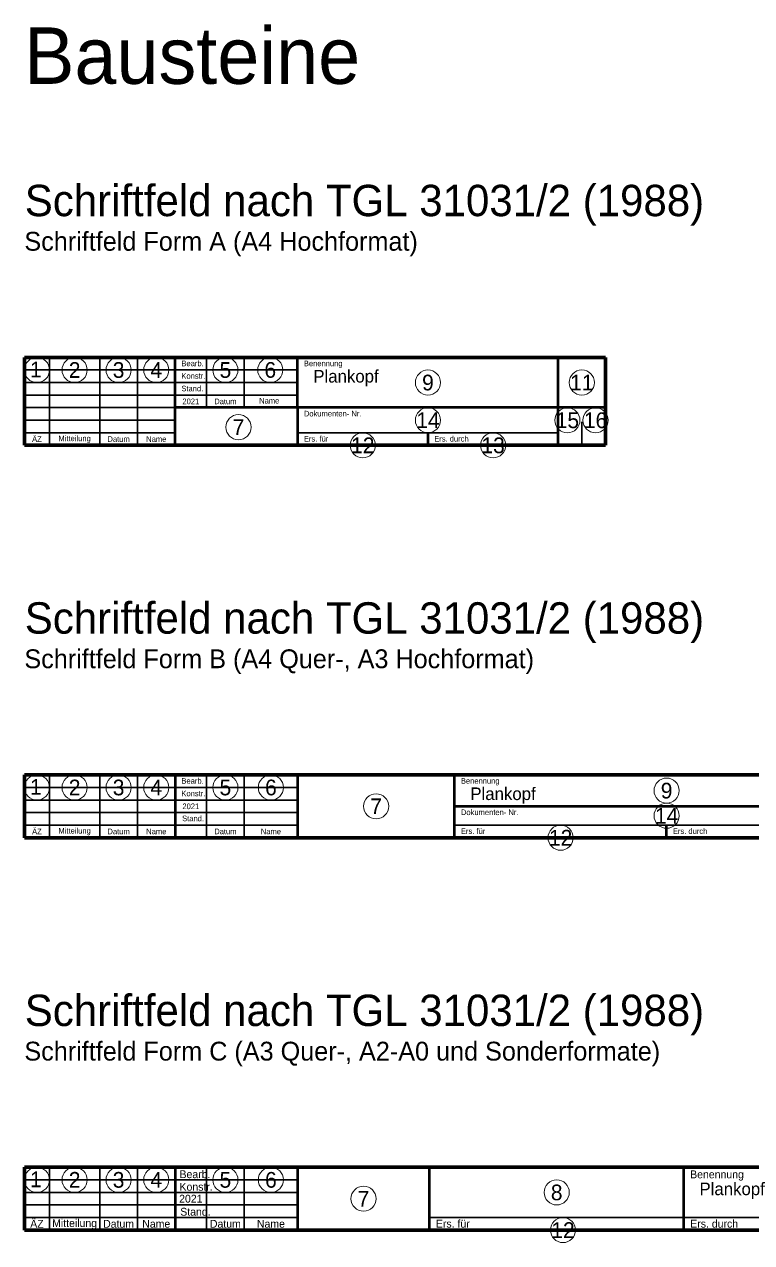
# Model space of a CAD drawing. Header units: millimetres. Extents: x -2 to 4162, y -72 to 4282.
# Drawn here: x 0 to 231.6, y -63 to 325.1 of the extents above; entities that cross this region are included whole.
import ezdxf
from ezdxf.enums import TextEntityAlignment as Align

# ---------------------------------------------------------------- set-up
doc = ezdxf.new("R2010")
doc.units = ezdxf.units.MM
for name, color, linetype, lineweight, true_color in [('Begrenzungslinie Felder', 5, 'Continuous', 50, 0x0000ff), ('Begrenzungslinie Schriftfeld', 30, 'Continuous', 100, 0xff7f00), ('Legende', 7, 'Continuous', 5, 0x000000), ('Nr_Kreis', 1, 'Continuous', 5, 0xff0000), ('Text_Ausgef', 3, 'Continuous', 5, 0x00ff00), ('Text_Vorgabe', 1, 'Continuous', 5, 0xff0000), ('Zeilenlinie', 134, 'Continuous', 35, 0x008080)]:
    doc.layers.add(name, color=color, linetype=linetype, lineweight=lineweight, true_color=true_color)
doc.styles.add('textstyle115', font='')
doc.styles.add('textstyle118', font='')
doc.styles.add('textstyle128', font='')
doc.styles.add('textstyle168', font='')
doc.styles.add('textstyle180', font='')
doc.styles.add('textstyle200', font='')
doc.styles.add('textstyle201', font='')
doc.styles.add('textstyle202', font='')
doc.styles.add('textstyle203', font='')
doc.styles.add('textstyle204', font='')
doc.styles.add('textstyle205', font='')
doc.styles.add('textstyle206', font='')
doc.styles.add('textstyle207', font='')
doc.styles.add('textstyle208', font='')
doc.styles.add('textstyle209', font='')
doc.styles.add('textstyle210', font='')
doc.styles.add('textstyle211', font='')
doc.styles.add('textstyle218', font='')
doc.styles.add('textstyle220', font='')
doc.styles.add('textstyle221', font='')
doc.styles.add('textstyle222', font='')
doc.styles.add('textstyle223', font='')
doc.styles.add('textstyle227', font='')
doc.styles.add('textstyle230', font='')
doc.styles.add('textstyle276', font='')
doc.styles.add('textstyle286', font='')
doc.styles.add('textstyle288', font='')
doc.styles.add('textstyle290', font='')
doc.styles.add('textstyle292', font='')
doc.styles.add('textstyle294', font='')
doc.styles.add('textstyle298', font='')
doc.styles.add('textstyle299', font='')
doc.styles.add('textstyle300', font='')
doc.styles.add('textstyle301', font='')
doc.styles.add('textstyle302', font='')
doc.styles.add('textstyle304', font='')
doc.styles.add('textstyle305', font='')
doc.styles.add('textstyle306', font='')
doc.styles.add('textstyle307', font='')
doc.styles.add('textstyle308', font='')
doc.styles.add('textstyle309', font='')
doc.styles.add('textstyle310', font='')
doc.styles.add('textstyle311', font='')
doc.styles.add('textstyle312', font='')
doc.styles.add('textstyle313', font='')
doc.styles.add('textstyle314', font='')
doc.styles.add('textstyle316', font='')
doc.styles.add('textstyle320', font='')
doc.styles.add('textstyle326', font='')
doc.styles.add('textstyle330', font='')
doc.styles.add('textstyle336', font='')
doc.styles.add('textstyle339', font='')
doc.styles.add('textstyle342', font='')
doc.styles.add('textstyle346', font='')
doc.styles.add('textstyle350', font='')
doc.styles.add('textstyle356', font='')
doc.styles.add('textstyle359', font='')
doc.styles.add('textstyle365', font='')
doc.styles.add('textstyle384', font='')
doc.styles.add('textstyle388', font='')
doc.styles.add('textstyle391', font='')
doc.styles.add('textstyle397', font='')
doc.styles.add('textstyle401', font='')
doc.styles.add('textstyle418', font='')
doc.styles.add('textstyle421', font='')
doc.styles.add('textstyle428', font='')
doc.styles.add('textstyle432', font='')
doc.styles.add('textstyle438', font='')
doc.styles.add('textstyle442', font='')
doc.styles.add('textstyle448', font='')
doc.styles.add('textstyle450', font='')
doc.styles.add('textstyle453', font='')
doc.styles.add('textstyle456', font='')
doc.styles.add('textstyle460', font='')
doc.styles.add('textstyle466', font='')
doc.styles.add('textstyle473', font='')
doc.styles.add('textstyle479', font='')
doc.styles.add('textstyle482', font='')
doc.styles.add('textstyle486', font='')
doc.styles.add('textstyle492', font='')
doc.styles.add('textstyle495', font='')
doc.styles.add('textstyle501', font='')
doc.styles.add('textstyle504', font='')
doc.styles.add('textstyle507', font='')
doc.styles.get('textstyle115').set_extended_font_data('TGL 31034-1')
doc.styles.get('textstyle118').set_extended_font_data('TGL 31034-1')
doc.styles.get('textstyle128').set_extended_font_data('TGL 31034-1')
doc.styles.get('textstyle168').set_extended_font_data('TGL 31034-1')
doc.styles.get('textstyle180').set_extended_font_data('TGL 31034-1')
doc.styles.get('textstyle200').set_extended_font_data('TGL 31034-1')
doc.styles.get('textstyle201').set_extended_font_data('TGL 31034-1')
doc.styles.get('textstyle202').set_extended_font_data('TGL 31034-1')
doc.styles.get('textstyle203').set_extended_font_data('TGL 31034-1')
doc.styles.get('textstyle204').set_extended_font_data('TGL 31034-1')
doc.styles.get('textstyle205').set_extended_font_data('TGL 31034-1')
doc.styles.get('textstyle206').set_extended_font_data('TGL 31034-1')
doc.styles.get('textstyle207').set_extended_font_data('TGL 31034-1')
doc.styles.get('textstyle208').set_extended_font_data('TGL 31034-1')
doc.styles.get('textstyle209').set_extended_font_data('TGL 31034-1')
doc.styles.get('textstyle210').set_extended_font_data('TGL 31034-1')
doc.styles.get('textstyle211').set_extended_font_data('TGL 31034-1')
doc.styles.get('textstyle218').set_extended_font_data('TGL 31034-1')
doc.styles.get('textstyle220').set_extended_font_data('TGL 31034-1')
doc.styles.get('textstyle221').set_extended_font_data('TGL 31034-1')
doc.styles.get('textstyle222').set_extended_font_data('TGL 31034-1')
doc.styles.get('textstyle223').set_extended_font_data('TGL 31034-1')
doc.styles.get('textstyle227').set_extended_font_data('TGL 31034-1')
doc.styles.get('textstyle230').set_extended_font_data('TGL 31034-1')
doc.styles.get('textstyle276').set_extended_font_data('TGL 31034-1')
doc.styles.get('textstyle286').set_extended_font_data('TGL 31034-1')
doc.styles.get('textstyle288').set_extended_font_data('TGL 31034-1')
doc.styles.get('textstyle290').set_extended_font_data('TGL 31034-1')
doc.styles.get('textstyle292').set_extended_font_data('TGL 31034-1')
doc.styles.get('textstyle294').set_extended_font_data('TGL 31034-1')
doc.styles.get('textstyle298').set_extended_font_data('TGL 31034-1')
doc.styles.get('textstyle299').set_extended_font_data('TGL 31034-1')
doc.styles.get('textstyle300').set_extended_font_data('TGL 31034-1')
doc.styles.get('textstyle301').set_extended_font_data('TGL 31034-1')
doc.styles.get('textstyle302').set_extended_font_data('TGL 31034-1')
doc.styles.get('textstyle304').set_extended_font_data('TGL 31034-1')
doc.styles.get('textstyle305').set_extended_font_data('TGL 31034-1')
doc.styles.get('textstyle306').set_extended_font_data('TGL 31034-1')
doc.styles.get('textstyle307').set_extended_font_data('TGL 31034-1')
doc.styles.get('textstyle308').set_extended_font_data('TGL 31034-1')
doc.styles.get('textstyle309').set_extended_font_data('TGL 31034-1')
doc.styles.get('textstyle310').set_extended_font_data('TGL 31034-1')
doc.styles.get('textstyle311').set_extended_font_data('TGL 31034-1')
doc.styles.get('textstyle312').set_extended_font_data('TGL 31034-1')
doc.styles.get('textstyle313').set_extended_font_data('TGL 31034-1')
doc.styles.get('textstyle314').set_extended_font_data('TGL 31034-1')
doc.styles.get('textstyle316').set_extended_font_data('TGL 31034-1')
doc.styles.get('textstyle320').set_extended_font_data('TGL 31034-1')
doc.styles.get('textstyle326').set_extended_font_data('TGL 31034-1')
doc.styles.get('textstyle330').set_extended_font_data('TGL 31034-1')
doc.styles.get('textstyle336').set_extended_font_data('TGL 31034-1')
doc.styles.get('textstyle339').set_extended_font_data('TGL 31034-1')
doc.styles.get('textstyle342').set_extended_font_data('TGL 31034-1')
doc.styles.get('textstyle346').set_extended_font_data('TGL 31034-1')
doc.styles.get('textstyle350').set_extended_font_data('TGL 31034-1')
doc.styles.get('textstyle356').set_extended_font_data('TGL 31034-1')
doc.styles.get('textstyle359').set_extended_font_data('TGL 31034-1')
doc.styles.get('textstyle365').set_extended_font_data('TGL 31034-1')
doc.styles.get('textstyle384').set_extended_font_data('TGL 31034-1')
doc.styles.get('textstyle388').set_extended_font_data('TGL 31034-1')
doc.styles.get('textstyle391').set_extended_font_data('TGL 31034-1')
doc.styles.get('textstyle397').set_extended_font_data('TGL 31034-1')
doc.styles.get('textstyle401').set_extended_font_data('TGL 31034-1')
doc.styles.get('textstyle418').set_extended_font_data('TGL 31034-1')
doc.styles.get('textstyle421').set_extended_font_data('TGL 31034-1')
doc.styles.get('textstyle428').set_extended_font_data('TGL 31034-1')
doc.styles.get('textstyle432').set_extended_font_data('TGL 31034-1')
doc.styles.get('textstyle438').set_extended_font_data('TGL 31034-1')
doc.styles.get('textstyle442').set_extended_font_data('TGL 31034-1')
doc.styles.get('textstyle448').set_extended_font_data('TGL 31034-1')
doc.styles.get('textstyle450').set_extended_font_data('TGL 31034-1')
doc.styles.get('textstyle453').set_extended_font_data('TGL 31034-1')
doc.styles.get('textstyle456').set_extended_font_data('TGL 31034-1')
doc.styles.get('textstyle460').set_extended_font_data('TGL 31034-1')
doc.styles.get('textstyle466').set_extended_font_data('TGL 31034-1')
doc.styles.get('textstyle473').set_extended_font_data('TGL 31034-1')
doc.styles.get('textstyle479').set_extended_font_data('TGL 31034-1')
doc.styles.get('textstyle482').set_extended_font_data('TGL 31034-1')
doc.styles.get('textstyle486').set_extended_font_data('TGL 31034-1')
doc.styles.get('textstyle492').set_extended_font_data('TGL 31034-1')
doc.styles.get('textstyle495').set_extended_font_data('TGL 31034-1')
doc.styles.get('textstyle501').set_extended_font_data('TGL 31034-1')
doc.styles.get('textstyle504').set_extended_font_data('TGL 31034-1')
doc.styles.get('textstyle507').set_extended_font_data('TGL 31034-1')

msp = doc.modelspace()

# ---------------------------------------------------------------- linework, layer by layer
at = {"layer": 'Begrenzungslinie Felder'}
for p, q in [((48, 215), (48, 219)), ((87, 215), (87, 219)), ((170, 203), (170, 219)), ((48, 211), (48, 215)), ((87, 211), (87, 215)), ((48, 207), (48, 211)), ((87, 207), (87, 211)), ((48, 203), (48, 207)), ((87, 203), (87, 207)), ((48, 199), (48, 203)), ((87, 203), (48, 203)), ((170, 203), (87, 203)), ((87, 203), (87, 199)), ((185, 203), (170, 203)), ((170, 191), (170, 203)), ((48, 195), (48, 199)), ((87, 199), (87, 195)), ((48, 191), (48, 195)), ((87, 195), (87, 191)), ((128.5, 195), (128.5, 191)), ((48, 86), (48, 66)), ((87, 86), (87, 66)), ((137, 76), (137, 86)), ((137, 70), (137, 76)), ((137, 76), (287, 76)), ((137, 66), (137, 70)), ((204.5, 66), (204.5, 70)), ((48, -39), (48, -59)), ((87, -39), (87, -59)), ((129, -55), (129, -39)), ((210, -59), (210, -39)), ((129, -59), (129, -55))]:
    msp.add_line(p, q, dxfattribs=at)
at = {"layer": 'Begrenzungslinie Schriftfeld'}
for p, q in [((0, 215), (0, 219)), ((0, 219), (8, 219)), ((8, 219), (24, 219)), ((24, 219), (36, 219)), ((36, 219), (48, 219)), ((48, 219), (58, 219)), ((58, 219), (70, 219)), ((185, 219), (70, 219)), ((185, 219), (185, 203)), ((0, 211), (0, 215)), ((0, 207), (0, 211)), ((0, 203), (0, 207)), ((0, 199), (0, 203)), ((185, 203), (185, 199)), ((0, 195), (0, 199)), ((185, 199), (185, 195)), ((0, 191), (0, 195)), ((185, 195), (185, 191)), ((0, 191), (8, 191)), ((8, 191), (24, 191)), ((24, 191), (36, 191)), ((36, 191), (48, 191)), ((48, 191), (185, 191)), ((0, 86), (0, 82)), ((0, 86), (8, 86)), ((8, 86), (24, 86)), ((24, 86), (36, 86)), ((36, 86), (48, 86)), ((48, 86), (58, 86)), ((58, 86), (70, 86)), ((70, 86), (87, 86)), ((287, 86), (87, 86)), ((0, 82), (0, 78)), ((0, 78), (0, 74)), ((0, 74), (0, 70)), ((0, 70), (0, 66)), ((0, 66), (87, 66)), ((204.5, 66), (87, 66)), ((272, 66), (204.5, 66)), ((0, -39), (0, -43)), ((0, -39), (8, -39)), ((8, -39), (24, -39)), ((24, -39), (36, -39)), ((36, -39), (48, -39)), ((48, -39), (58, -39)), ((58, -39), (70, -39)), ((70, -39), (87, -39)), ((210, -39), (87, -39)), ((295, -39), (210, -39)), ((0, -43), (0, -47)), ((0, -47), (0, -51)), ((0, -51), (0, -55)), ((0, -55), (0, -59)), ((0, -59), (87, -59)), ((210, -59), (87, -59)), ((295, -59), (210, -59))]:
    msp.add_line(p, q, dxfattribs=at)
at = {"layer": 'Nr_Kreis'}
for centre in [(4, 215), (16, 215), (30, 215), (42, 215), (64, 215), (78.3, 215.02), (128.5, 211), (177.5, 211), (128.5, 199), (172.91, 198.98), (181.87, 198.99), (68.17, 196.79), (107.75, 191), (149.25, 191), (4, 82), (16, 82), (30, 82), (42, 82), (64, 82), (78.5, 82), (204.5, 81), (112, 76), (204.5, 73), (170.75, 66), (4, -43), (16, -43), (30, -43), (42, -43), (64, -43), (78.5, -43), (108, -49), (169.5, -47), (171.5, -59)]:
    msp.add_circle(centre, 4, dxfattribs=at)
at = {"layer": 'Zeilenlinie'}
for p, q in [((8, 191), (8, 219)), ((24, 191), (24, 219)), ((36, 191), (36, 219)), ((58, 203), (58, 219)), ((70, 203), (70, 219)), ((0, 215), (48, 215)), ((48, 215), (87, 215)), ((0, 211), (48, 211)), ((48, 211), (87, 211)), ((0, 207), (48, 207)), ((48, 207), (87, 207)), ((0, 203), (48, 203)), ((0, 199), (48, 199)), ((177.5, 191), (177.5, 198.5)), ((0, 195), (48, 195)), ((87, 195), (170, 195)), ((8, 86), (8, 66)), ((24, 86), (24, 66)), ((36, 86), (36, 66)), ((58, 86), (58, 66)), ((70, 86), (70, 66)), ((0, 82), (48, 82)), ((48, 82), (87, 82)), ((0, 78), (48, 78)), ((48, 78), (87, 78)), ((0, 74), (48, 74)), ((48, 74), (87, 74)), ((0, 70), (48, 70)), ((48, 70), (87, 70)), ((137, 70), (272, 70)), ((8, -39), (8, -59)), ((24, -39), (24, -59)), ((36, -39), (36, -59)), ((58, -39), (58, -59)), ((70, -39), (70, -59)), ((0, -43), (48, -43)), ((48, -43), (87, -43)), ((0, -47), (48, -47)), ((48, -47), (87, -47)), ((0, -51), (48, -51)), ((48, -51), (87, -51)), ((0, -55), (48, -55)), ((48, -55), (87, -55)), ((129, -55), (295, -55))]:
    msp.add_line(p, q, dxfattribs=at)

# ---------------------------------------------------------------- texts
at = {"layer": 'Legende', "color": 1, "true_color": 0xff0000, "style": 'textstyle299'}
msp.add_text('Bausteine', height=18, dxfattribs=at).set_placement((-0.12, 324.15), align=Align.TOP_LEFT)
at = {"layer": 'Legende'}
for s, height, style, p in [('Schriftfeld nach TGL 31031/2 (1988)', 10, 'textstyle290', (0.13, 274)), ('Schriftfeld Form A (A4 Hochformat)', 6, 'textstyle298', (0, 259)), ('Schriftfeld nach TGL 31031/2 (1988)', 10, 'textstyle294', (0.13, 141)), ('Schriftfeld Form B (A4 Quer-, A3 Hochformat)', 6, 'textstyle288', (0, 126)), ('Schriftfeld nach TGL 31031/2 (1988)', 10, 'textstyle292', (0.13, 16)), ('Schriftfeld Form C (A3 Quer-, A2-A0 und Sonderformate)', 6, 'textstyle286', (0, 1))]:
    msp.add_text(s, height=height, dxfattribs=dict(at, style=style)).set_placement(p, align=Align.TOP_LEFT)
at = {"layer": 'Nr_Kreis'}
for s, style, p in [('1', 'textstyle306', (3.63, 215.17)), ('2', 'textstyle302', (16, 215)), ('3', 'textstyle314', (30, 215)), ('4', 'textstyle311', (42, 215)), ('5', 'textstyle308', (64, 215)), ('6', 'textstyle206', (78.3, 215.02)), ('9', 'textstyle208', (128.5, 211)), ('11', 'textstyle218', (177.5, 211)), ('7', 'textstyle203', (68.17, 196.79)), ('14', 'textstyle201', (128.5, 199)), ('15', 'textstyle230', (172.91, 198.98)), ('16', 'textstyle227', (181.87, 198.99)), ('12', 'textstyle222', (107.75, 191)), ('13', 'textstyle220', (149.25, 191)), ('1', 'textstyle305', (3.63, 82.17)), ('2', 'textstyle301', (16, 82)), ('3', 'textstyle313', (30, 82)), ('4', 'textstyle310', (42, 82)), ('5', 'textstyle307', (64, 82)), ('6', 'textstyle205', (78.5, 82)), ('9', 'textstyle223', (204.5, 81)), ('7', 'textstyle202', (112, 76)), ('14', 'textstyle200', (204.5, 73)), ('12', 'textstyle221', (170.75, 66)), ('1', 'textstyle304', (3.63, -42.83)), ('2', 'textstyle300', (16, -43)), ('3', 'textstyle312', (30, -43)), ('4', 'textstyle309', (42, -43)), ('5', 'textstyle207', (64, -43)), ('6', 'textstyle204', (78.5, -43)), ('7', 'textstyle209', (108, -49)), ('8', 'textstyle210', (169.5, -47)), ('12', 'textstyle211', (171.5, -59))]:
    msp.add_text(s, height=5, dxfattribs=dict(at, style=style)).set_placement(p, align=Align.MIDDLE_CENTER)
at = {"layer": 'Text_Ausgef'}
for style, p in [('textstyle276', (92, 215)), ('textstyle168', (142, 82)), ('textstyle180', (214.96, -43.88))]:
    msp.add_text('Plankopf', height=4, dxfattribs=dict(at, style=style)).set_placement(p, align=Align.TOP_LEFT)
for height, style, p in [(1.8, 'textstyle128', (53, 205)), (1.8, 'textstyle118', (53, 76)), (2.5, 'textstyle115', (53, -49))]:
    msp.add_text('2021', height=height, dxfattribs=dict(at, style=style)).set_placement(p, align=Align.MIDDLE_CENTER)
at = {"layer": 'Text_Vorgabe'}
for s, height, style, p in [('Bearb.', 1.8, 'textstyle432', (50, 218)), ('Benennung', 1.8, 'textstyle342', (89, 218)), ('Konstr.', 1.8, 'textstyle442', (50, 214)), ('Stand.', 1.8, 'textstyle438', (50, 210)), ('Dokumenten- Nr.', 1.8, 'textstyle356', (89, 202)), ('Ers. für', 1.8, 'textstyle388', (89, 194)), ('Ers. durch', 1.8, 'textstyle401', (130.5, 194)), ('Bearb.', 1.8, 'textstyle428', (50, 85)), ('Benennung', 1.8, 'textstyle359', (139, 85)), ('Konstr.', 1.8, 'textstyle456', (50, 81)), ('Dokumenten- Nr.', 1.8, 'textstyle391', (139, 75)), ('Stand.', 1.8, 'textstyle453', (50.23, 73.05)), ('Ers. für', 1.8, 'textstyle421', (139, 69)), ('Ers. durch', 1.8, 'textstyle397', (206.5, 69)), ('Bearb.', 2.5, 'textstyle448', (49.4, -39.96)), ('Benennung', 2.5, 'textstyle365', (212, -40)), ('Konstr.', 2.5, 'textstyle450', (49.4, -43.96)), ('Stand.', 2.5, 'textstyle466', (49.63, -51.91)), ('Ers. für', 2.5, 'textstyle384', (131.03, -55.72)), ('Ers. durch', 2.5, 'textstyle418', (212.03, -55.72))]:
    msp.add_text(s, height=height, dxfattribs=dict(at, style=style)).set_placement(p, align=Align.TOP_LEFT)
for s, height, style, p in [('Datum', 1.8, 'textstyle350', (64, 205)), ('Name', 1.8, 'textstyle346', (77.96, 205.22)), ('ÄZ', 1.8, 'textstyle460', (4, 193)), ('Mitteilung', 1.8, 'textstyle473', (15.99, 193.22)), ('Datum', 1.8, 'textstyle486', (30, 193)), ('Name', 1.8, 'textstyle320', (42, 193)), ('ÄZ', 1.8, 'textstyle482', (4, 68)), ('Mitteilung', 1.8, 'textstyle495', (15.99, 68.22)), ('Datum', 1.8, 'textstyle507', (30, 68)), ('Name', 1.8, 'textstyle316', (42, 68)), ('Datum', 1.8, 'textstyle504', (64, 68)), ('Name', 1.8, 'textstyle339', (78.5, 68)), ('ÄZ', 2.5, 'textstyle479', (4, -57)), ('Mitteilung', 2.5, 'textstyle492', (15.99, -56.78)), ('Datum', 2.5, 'textstyle501', (30, -57)), ('Name', 2.5, 'textstyle336', (42, -57)), ('Datum', 2.5, 'textstyle326', (64, -57)), ('Name', 2.5, 'textstyle330', (78.5, -57))]:
    msp.add_text(s, height=height, dxfattribs=dict(at, style=style)).set_placement(p, align=Align.MIDDLE_CENTER)

doc.saveas('drawing.dxf')
